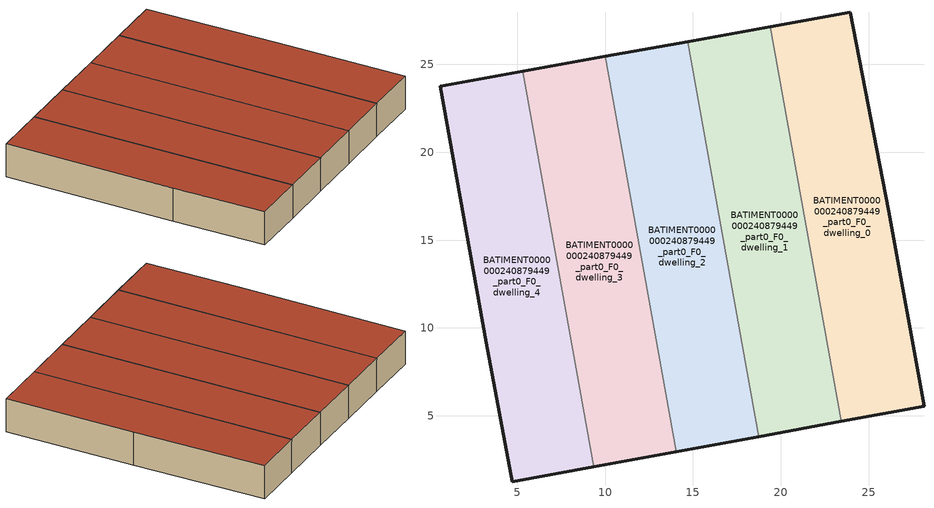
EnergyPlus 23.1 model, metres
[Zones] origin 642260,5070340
BATIMENT0000000240879449_part0_F0_dwelling_0
 floor ground (EU_floor_Construction): 23.96,27.97 26.15,16.66 28.15,5.55 23.45,4.69 19.41,27.15 z0
 wall outside (EU_wall_Construction): 23.45,4.69 28.15,5.55 26.15,16.66 23.96,27.97 19.41,27.15 z0:3
 wall to BATIMENT0000000240879449_part0_F0_dwelling_1 (EU_wall_Construction): 19.41,27.15 23.45,4.69 z0:3
 roof outside (EU_roof_Construction): 28.15,5.55 26.15,16.66 23.96,27.97 19.41,27.15 23.45,4.69 z3
BATIMENT0000000240879449_part0_F0_dwelling_1
 floor ground (EU_floor_Construction): 19.41,27.15 23.45,4.69 18.76,3.82 14.71,26.3 z0
 wall outside (EU_wall_Construction): 19.41,27.15 14.71,26.3 / 18.76,3.82 23.45,4.69 z0:3
 wall to BATIMENT0000000240879449_part0_F0_dwelling_2 (EU_wall_Construction): 14.71,26.3 18.76,3.82 z0:3
 roof outside (EU_roof_Construction): 23.45,4.69 19.41,27.15 14.71,26.3 18.76,3.82 z3
BATIMENT0000000240879449_part0_F0_dwelling_2
 floor ground (EU_floor_Construction): 14.71,26.3 18.76,3.82 14.06,2.96 10.01,25.46 z0
 wall outside (EU_wall_Construction): 14.71,26.3 10.01,25.46 / 14.06,2.96 18.76,3.82 z0:3
 wall to BATIMENT0000000240879449_part0_F0_dwelling_3 (EU_wall_Construction): 10.01,25.46 14.06,2.96 z0:3
 roof outside (EU_roof_Construction): 18.76,3.82 14.71,26.3 10.01,25.46 14.06,2.96 z3
BATIMENT0000000240879449_part0_F0_dwelling_3
 floor ground (EU_floor_Construction): 10.01,25.46 14.06,2.96 9.36,2.1 5.31,24.61 z0
 wall outside (EU_wall_Construction): 10.01,25.46 5.31,24.61 / 9.36,2.1 14.06,2.96 z0:3
 wall to BATIMENT0000000240879449_part0_F0_dwelling_4 (EU_wall_Construction): 5.31,24.61 9.36,2.1 z0:3
 roof outside (EU_roof_Construction): 14.06,2.96 10.01,25.46 5.31,24.61 9.36,2.1 z3
BATIMENT0000000240879449_part0_F0_dwelling_4
 floor ground (EU_floor_Construction): 5.31,24.61 9.36,2.1 4.73,1.25 3.24,9.16 0.64,23.77 z0
 wall outside (EU_wall_Construction): 5.31,24.61 0.64,23.77 3.24,9.16 4.73,1.25 9.36,2.1 z0:3
 roof outside (EU_roof_Construction): 9.36,2.1 5.31,24.61 0.64,23.77 3.24,9.16 4.73,1.25 z3
[Building]
EU S2 Campaign: North Axis=0; Terrain=City; Solar Distribution=FullExterior
[Site:Location]
Lyon-Bron: Latitude=45.75; Longitude=5; Time Zone=1; Elevation=198
[SizingPeriod:WeatherFileDays]
AnnualSizingPeriod: Begin Month=1; Begin Day of Month=1; End Month=12; End Day of Month=31; Day of Week for Start Day=Monday; Use Weather File Daylight Saving Period=No; Use Weather File Rain and Snow Indicators=No
[MATERIAL]
EU_InternalMass_Material: Roughness=MediumRough; Thickness=0.1; Conductivity=1; Density=1800; Specific Heat=900; Thermal Absorptance=0.9; Solar Absorptance=0.7; Visible Absorptance=0.7
[MATERIAL:NOMASS] Roughness=MediumRough; Thermal Absorptance=0.9; Solar Absorptance=0.7; Visible Absorptance=0.7
Name | Thermal Resistance
EU_wall_NoMass | 1.97775
EU_roof_NoMass | 1.81626
EU_floor_NoMass | 1.84812
[CONSTRUCTION]
EU_wall_Construction: EU_wall_NoMass
EU_roof_Construction: EU_roof_NoMass
EU_floor_Construction: EU_floor_NoMass
EU_InternalMass_Construction: EU_InternalMass_Material
[ZONE] Type=1; Multiplier=1; Ceiling Height=autocalculate; Floor Area=autocalculate; Part of Total Floor Area=Yes
Name | Volume
BATIMENT0000000240879449_part0_F0_dwelling_0 | 324.13
BATIMENT0000000240879449_part0_F0_dwelling_1 | 327.171
BATIMENT0000000240879449_part0_F0_dwelling_2 | 327.403
BATIMENT0000000240879449_part0_F0_dwelling_3 | 327.637
BATIMENT0000000240879449_part0_F0_dwelling_4 | 326.278
[INTERNALMASS] Construction=EU_InternalMass_Construction
Name | Zone or ZoneList | Surface Area
BATIMENT0000000240879449_part0_F0_dwelling_0_EU_InternalMass | BATIMENT0000000240879449_part0_F0_dwelling_0 | 108.043
BATIMENT0000000240879449_part0_F0_dwelling_1_EU_InternalMass | BATIMENT0000000240879449_part0_F0_dwelling_1 | 109.057
BATIMENT0000000240879449_part0_F0_dwelling_2_EU_InternalMass | BATIMENT0000000240879449_part0_F0_dwelling_2 | 109.135
BATIMENT0000000240879449_part0_F0_dwelling_3_EU_InternalMass | BATIMENT0000000240879449_part0_F0_dwelling_3 | 109.212
BATIMENT0000000240879449_part0_F0_dwelling_4_EU_InternalMass | BATIMENT0000000240879449_part0_F0_dwelling_4 | 108.759
[OTHEREQUIPMENT] Fuel Type=Electricity; Design Level Calculation Method=Watts/Area; Power per Zone Floor Area=1; Fraction Latent=0; Fraction Radiant=0; Fraction Lost=0; Carbon Dioxide Generation Rate=0; EndUse Subcategory=EU_Step8_InternalGains
Name | Zone or ZoneList or Space or SpaceList | Schedule
EU_Step8_InternalGain_BATIMENT0000000240879449_part0_F0_dwelling_0_f000 | BATIMENT0000000240879449_part0_F0_dwelling_0 | EU_Step8_GainSchedule_BATIMENT0000000240879449_part0_F0_dwelling_0_f000
EU_Step8_InternalGain_BATIMENT0000000240879449_part0_F0_dwelling_1_f000 | BATIMENT0000000240879449_part0_F0_dwelling_1 | EU_Step8_GainSchedule_BATIMENT0000000240879449_part0_F0_dwelling_1_f000
EU_Step8_InternalGain_BATIMENT0000000240879449_part0_F0_dwelling_2_f000 | BATIMENT0000000240879449_part0_F0_dwelling_2 | EU_Step8_GainSchedule_BATIMENT0000000240879449_part0_F0_dwelling_2_f000
EU_Step8_InternalGain_BATIMENT0000000240879449_part0_F0_dwelling_3_f000 | BATIMENT0000000240879449_part0_F0_dwelling_3 | EU_Step8_GainSchedule_BATIMENT0000000240879449_part0_F0_dwelling_3_f000
EU_Step8_InternalGain_BATIMENT0000000240879449_part0_F0_dwelling_4_f000 | BATIMENT0000000240879449_part0_F0_dwelling_4 | EU_Step8_GainSchedule_BATIMENT0000000240879449_part0_F0_dwelling_4_f000
[ZONEVENTILATION:DESIGNFLOWRATE] Schedule=EU_AlwaysOn; Design Flow Rate Calculation Method=AirChanges/Hour; Air Changes per Hour=0.759424; Ventilation Type=Natural; Fan Pressure Rise=0; Fan Total Efficiency=1; Constant Term Coefficient=1; Temperature Term Coefficient=0; Velocity Term Coefficient=0; Velocity Squared Term Coefficient=0; Minimum Indoor Temperature=-100; Maximum Indoor Temperature=100; Delta Temperature=-100; Minimum Outdoor Temperature=-100; Maximum Outdoor Temperature=100; Maximum Wind Speed=40
Name | Zone or ZoneList or Space or SpaceList
EU_ConstantAir_BATIMENT0000000240879449_part0_F0_dwelling_0 | BATIMENT0000000240879449_part0_F0_dwelling_0
EU_ConstantAir_BATIMENT0000000240879449_part0_F0_dwelling_1 | BATIMENT0000000240879449_part0_F0_dwelling_1
EU_ConstantAir_BATIMENT0000000240879449_part0_F0_dwelling_2 | BATIMENT0000000240879449_part0_F0_dwelling_2
EU_ConstantAir_BATIMENT0000000240879449_part0_F0_dwelling_3 | BATIMENT0000000240879449_part0_F0_dwelling_3
EU_ConstantAir_BATIMENT0000000240879449_part0_F0_dwelling_4 | BATIMENT0000000240879449_part0_F0_dwelling_4
[HVACTEMPLATE:THERMOSTAT] Constant Heating Setpoint=20; Constant Cooling Setpoint=50
EU_HeatOnly_BATIMENT0000000240879449_part0_F0_dwelling_0; EU_HeatOnly_BATIMENT0000000240879449_part0_F0_dwelling_1; EU_HeatOnly_BATIMENT0000000240879449_part0_F0_dwelling_2; EU_HeatOnly_BATIMENT0000000240879449_part0_F0_dwelling_3; EU_HeatOnly_BATIMENT0000000240879449_part0_F0_dwelling_4
[HVACTEMPLATE:ZONE:IDEALLOADSAIRSYSTEM] System Availability Schedule=EU_AlwaysOn; Maximum Heating Supply Air Temperature=50; Minimum Cooling Supply Air Temperature=13; Maximum Heating Supply Air Humidity Ratio=0.0156; Minimum Cooling Supply Air Humidity Ratio=0.0077; Heating Limit=NoLimit; Cooling Limit=NoLimit; Heating Availability Schedule=EU_AlwaysOn; Cooling Availability Schedule=EU_CoolingOff; Dehumidification Control Type=ConstantSensibleHeatRatio; Cooling Sensible Heat Ratio=0.7; Dehumidification Setpoint=60; Humidification Control Type=None; Humidification Setpoint=30; Outdoor Air Method=None; Outdoor Air Flow Rate per Person=0.00944; Outdoor Air Flow Rate per Zone Floor Area=0; Outdoor Air Flow Rate per Zone=0; Demand Controlled Ventilation Type=None; Outdoor Air Economizer Type=NoEconomizer; Heat Recovery Type=None; Sensible Heat Recovery Effectiveness=0.7; Latent Heat Recovery Effectiveness=0.65
Name | Template Thermostat
BATIMENT0000000240879449_part0_F0_dwelling_0 | EU_HeatOnly_BATIMENT0000000240879449_part0_F0_dwelling_0
BATIMENT0000000240879449_part0_F0_dwelling_1 | EU_HeatOnly_BATIMENT0000000240879449_part0_F0_dwelling_1
BATIMENT0000000240879449_part0_F0_dwelling_2 | EU_HeatOnly_BATIMENT0000000240879449_part0_F0_dwelling_2
BATIMENT0000000240879449_part0_F0_dwelling_3 | EU_HeatOnly_BATIMENT0000000240879449_part0_F0_dwelling_3
BATIMENT0000000240879449_part0_F0_dwelling_4 | EU_HeatOnly_BATIMENT0000000240879449_part0_F0_dwelling_4
[SIZING:ZONE] Zone Cooling Design Supply Air Temperature Input Method=SupplyAirTemperature; Zone Cooling Design Supply Air Temperature=13; Zone Heating Design Supply Air Temperature Input Method=SupplyAirTemperature; Zone Heating Design Supply Air Temperature=50; Zone Cooling Design Supply Air Humidity Ratio=0.008; Zone Heating Design Supply Air Humidity Ratio=0.008; Cooling Design Air Flow Method=DesignDay; Cooling Design Air Flow Rate=0; Cooling Minimum Air Flow per Zone Floor Area=0.000762; Cooling Minimum Air Flow=0; Cooling Minimum Air Flow Fraction=0.2; Heating Design Air Flow Method=DesignDay; Heating Design Air Flow Rate=0; Heating Maximum Air Flow per Zone Floor Area=0.002032; Heating Maximum Air Flow=0.141576; Heating Maximum Air Flow Fraction=0.3; Account for Dedicated Outdoor Air System=No; Dedicated Outdoor Air System Control Strategy=NeutralSupplyAir; Dedicated Outdoor Air Low Setpoint Temperature for Design=autosize; Dedicated Outdoor Air High Setpoint Temperature for Design=autosize; Zone Load Sizing Method=Sensible Load Only No Latent Load; Zone Latent Cooling Design Supply Air Humidity Ratio Input Method=HumidityRatioDifference; Zone Cooling Design Supply Air Humidity Ratio Difference=0.005; Zone Latent Heating Design Supply Air Humidity Ratio Input Method=HumidityRatioDifference; Zone Humidification Design Supply Air Humidity Ratio Difference=0.005
BATIMENT0000000240879449_part0_F0_dwelling_0; BATIMENT0000000240879449_part0_F0_dwelling_1; BATIMENT0000000240879449_part0_F0_dwelling_2; BATIMENT0000000240879449_part0_F0_dwelling_3; BATIMENT0000000240879449_part0_F0_dwelling_4
[SCHEDULE:CONSTANT]
Name | Hourly Value
EU_AlwaysOn | 1
EU_CoolingOff | 0
[SCHEDULE:FILE] Column Number=1; Rows to Skip at Top=0; Number of Hours of Data=8760; Column Separator=Comma; Interpolate to Timestep=No; Minutes per Item=60; Adjust Schedule for Daylight Savings=Yes
Name | File
EU_Step8_GainSchedule_BATIMENT0000000240879449_part0_F0_dwelling_0_f000 | C:\Users\o_iseri\Desktop\OpenUBEM\openubem\outputs\eu_evidence\EU-04\s3\s3_campaign\FR-LYO-HAUTCOEURPENTES\BATIMENT0000000240879449_part0\BATIMENT0000000240879449_part0_F0_dwelling_0_f000_gain.csv
EU_Step8_GainSchedule_BATIMENT0000000240879449_part0_F0_dwelling_1_f000 | C:\Users\o_iseri\Desktop\OpenUBEM\openubem\outputs\eu_evidence\EU-04\s3\s3_campaign\FR-LYO-HAUTCOEURPENTES\BATIMENT0000000240879449_part0\BATIMENT0000000240879449_part0_F0_dwelling_1_f000_gain.csv
EU_Step8_GainSchedule_BATIMENT0000000240879449_part0_F0_dwelling_2_f000 | C:\Users\o_iseri\Desktop\OpenUBEM\openubem\outputs\eu_evidence\EU-04\s3\s3_campaign\FR-LYO-HAUTCOEURPENTES\BATIMENT0000000240879449_part0\BATIMENT0000000240879449_part0_F0_dwelling_2_f000_gain.csv
EU_Step8_GainSchedule_BATIMENT0000000240879449_part0_F0_dwelling_3_f000 | C:\Users\o_iseri\Desktop\OpenUBEM\openubem\outputs\eu_evidence\EU-04\s3\s3_campaign\FR-LYO-HAUTCOEURPENTES\BATIMENT0000000240879449_part0\BATIMENT0000000240879449_part0_F0_dwelling_3_f000_gain.csv
EU_Step8_GainSchedule_BATIMENT0000000240879449_part0_F0_dwelling_4_f000 | C:\Users\o_iseri\Desktop\OpenUBEM\openubem\outputs\eu_evidence\EU-04\s3\s3_campaign\FR-LYO-HAUTCOEURPENTES\BATIMENT0000000240879449_part0\BATIMENT0000000240879449_part0_F0_dwelling_4_f000_gain.csv
